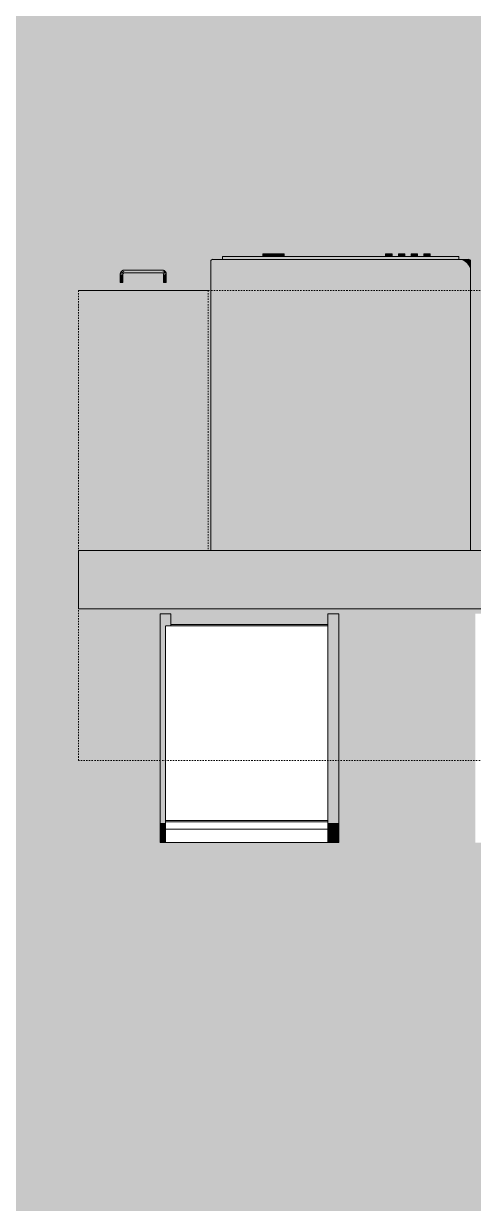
# Model space of a CAD drawing. Header units: inches. Extents: x -4218 to -1814, y 9706 to 12426.
# Drawn here: x -2758.4 to -2716.8, y 10194.9 to 10303.8 of the extents above; entities that cross this region are included whole.
import ezdxf

# ---------------------------------------------------------------- set-up
doc = ezdxf.new("R2010")
doc.units = ezdxf.units.IN
doc.header["$MEASUREMENT"] = 0
doc.linetypes.add('Dash', pattern=[0.25, 0.125, -0.125])
for name, color, linetype, lineweight in [('0-1', 7, 'Continuous', 5), ('0-2', 10, 'Continuous', 13), ('A-AREA-PATT-4', 41, 'Continuous', 9), ('A-WALL-1', 8, 'Continuous', 5), ('A-WALL-3', 10, 'Continuous', 13), ('I-FURN-1', 7, 'Continuous', 9), ('I-FURN-2', 9, 'Continuous', 9), ('Q-CASE', 31, 'Continuous', 9), ('Q-CASE-HDLN-1', 7, 'Dash', 9), ('Q-CASE-HDLN-2', 31, 'Continuous', 9), ('Q-SPCQ-1', 7, 'Continuous', 9), ('Q-SPCQ-2', 55, 'Continuous', 9)]:
    doc.layers.add(name, color=color, linetype=linetype, lineweight=lineweight)

# ---------------------------------------------------------------- blocks, each defined once
blk = doc.blocks.new('OD_CW_Countertop - OD_CW_Countertop-2487816-FLOOR PLAN - 3RD FLOOR')
at = {"layer": 'Q-CASE-HDLN-1'}
for p, q in [((0.74, -24), (0.74, 19.38)), ((0.74, 19.38), (97.09, 19.38)), ((109.34, -24), (0.74, -24))]:
    blk.add_line(p, q, dxfattribs=at)
blk = doc.blocks.new('Dishwasher_15404 - 34_ counter-1372825-FLOOR PLAN - 3RD FLOOR')
at = {"layer": 'Q-SPCQ-2'}
for points in [[(0.75, -24), (26.08, -23.96), (26.34, -23.86), (26.56, -23.69), (26.73, -23.46), (26.84, -23.21), (26.87, -22.91), (26.87, -0.15), (26.68, 0), (0, 0), (0, -24)], [(27.12, -22.91), (27.12, -1.09), (26.87, -1.09), (26.87, -22.91)], [(27.37, -5.81), (27.37, -4.82), (27.12, -4.86), (27.12, -5.81)], [(27.12, -6.79), (27.37, -6.76), (27.37, -5.81), (27.12, -5.81), (27.12, -6.76)], [(27.37, -16.74), (27.37, -16.15), (27.12, -16.15), (27.12, -16.74)], [(27.37, -17.92), (27.37, -17.33), (27.12, -17.33), (27.12, -17.92)], [(27.37, -19.1), (27.37, -18.51), (27.12, -18.51), (27.12, -19.1)], [(27.37, -20.28), (27.37, -19.69), (27.12, -19.69), (27.12, -20.28)], [(25.8, -24), (26.68, -24), (26.82, -23.94), (26.87, -23.71), (26.84, -23.21), (26.68, -23.53), (26.56, -23.69), (26.3, -23.87), (26.08, -23.96)]]:
    blk.add_hatch(color=256, dxfattribs=at).paths.add_polyline_path(points, flags=0)
at = {"layer": 'Q-SPCQ-1'}
for p, q in [((26.68, 0), (0, 0)), ((26.87, -22.93), (26.87, -0.2)), ((27.12, -1.09), (26.87, -1.09)), ((27.12, -1.09), (27.12, -22.91)), ((27.37, -4.82), (27.12, -4.82)), ((27.37, -4.82), (27.37, -5.81)), ((27.37, -5.81), (27.37, -6.79)), ((27.12, -6.79), (27.37, -6.79)), ((27.37, -16.15), (27.12, -16.15)), ((27.37, -16.15), (27.37, -16.74)), ((27.12, -16.74), (27.37, -16.74)), ((27.37, -17.33), (27.12, -17.33)), ((27.37, -17.33), (27.37, -17.92)), ((27.12, -17.92), (27.37, -17.92)), ((27.37, -18.51), (27.12, -18.51)), ((27.12, -19.1), (27.37, -19.1)), ((27.37, -18.51), (27.37, -19.1)), ((27.37, -19.69), (27.12, -19.69)), ((27.12, -20.28), (27.37, -20.28)), ((27.37, -19.69), (27.37, -20.28)), ((27.12, -22.91), (26.87, -22.91)), ((26.87, -23.8), (26.87, -22.93)), ((0, -24), (25.8, -24)), ((25.8, -24), (26.68, -24))]:
    blk.add_line(p, q, dxfattribs=at)
for centre, radius, start, end in [((26.68, -0.2), 0.197, 360, 90), ((26.68, -0.2), 0.197, 15, 90), ((25.8, -22.93), 1.07, 270, 0), ((26.68, -23.8), 0.197, 270, 0)]:
    blk.add_arc(centre, radius, start, end, dxfattribs=at)
blk = doc.blocks.new('Bar_Stool_6722_1_ - Bar_Stool_6722_1_-1372833-FLOOR PLAN - 3RD FLOOR')
at = {"layer": 'I-FURN-2'}
for points in [[(0, -0.6), (0, -0.98), (1, -0.98), (1, 0), (0, 0), (0, -0.46)], [(16, -0.94), (16, -0.98), (16.5, -0.98), (16.5, 0), (16, 0), (16, -0.62)], [(0, -1.78), (1, -1.78), (1, -0.98), (0, -0.98), (0, -1.4)], [(16, -1.3), (16, -1.78), (16.5, -1.78), (16.5, -0.98), (16, -0.98), (16, -1.24)], [(0, -16.36), (0, -17.72), (1, -17.72), (1, -1.78), (0, -1.78), (0, -2.03)], [(16, -17.72), (16.5, -17.72), (16.5, -1.78), (16, -1.78), (16, -17.63)], [(0, -18.76), (0, -19.21), (0.5, -19.21), (0.5, -17.72), (0, -17.72), (0, -18.73)], [(0.5, -19.21), (1, -19.21), (1, -17.72), (0.5, -17.72), (0.5, -19.13)], [(16, -18.71), (16, -19.21), (16.5, -19.21), (16.5, -17.72), (16, -17.72), (16, -18.44)], [(0, -19.89), (0, -21.13), (1, -21.13), (1, -19.21), (0, -19.24), (0, -19.69)], [(15.5, -21.13), (16.5, -21.13), (16.49, -19.21), (16, -19.24), (16, -19.99), (15.5, -19.99), (15.5, -20.14)], [(1, -20.06), (1, -20.14), (15.5, -20.14), (15.5, -19.99), (1, -19.99)]]:
    blk.add_hatch(color=256, dxfattribs=at).paths.add_polyline_path(points, flags=0)
at = {"layer": 'I-FURN-1'}
for p, q in [((1, 0), (0, 0)), ((0, 0), (0, -0.98)), ((1, -1.24), (1, 0)), ((16, 0), (1, 0)), ((16, 0), (16, -1.24)), ((0, -0.98), (1, -0.98)), ((0, -0.98), (0, -1.78)), ((16.5, 0), (16, 0)), ((16, -0.98), (16.5, -0.98)), ((16.5, -0.98), (16.5, 0)), ((16.5, -1.78), (16.5, -0.98)), ((0, -1.78), (1, -1.78)), ((0, -17.72), (0, -1.78)), ((1, -1.91), (1, -1.24)), ((16, -1.24), (1, -1.24)), ((1, -1.91), (16, -1.91)), ((1, -2.03), (1, -1.91)), ((1, -17.63), (1, -2.03)), ((1, -2.03), (16, -2.03)), ((16, -1.24), (16, -1.91)), ((16, -1.78), (16.5, -1.78)), ((16, -1.91), (16, -2.03)), ((16, -2.03), (16, -17.63)), ((16.5, -1.78), (16.5, -17.72)), ((0, -19.21), (0, -17.72)), ((1, -19.89), (1, -17.63)), ((16, -17.63), (16, -19.89)), ((16.5, -17.72), (16.5, -19.21)), ((0, -21.13), (0, -19.21)), ((16.5, -19.21), (16.5, -21.13)), ((1, -19.99), (1, -19.89)), ((1, -19.99), (1, -20.06)), ((1, -20), (16, -20)), ((1, -20.06), (1, -20.14)), ((15.5, -20.14), (1, -20.14)), ((1, -20.14), (1, -21.13)), ((15.5, -20.06), (15.5, -19.98)), ((15.5, -20.14), (15.5, -20.06)), ((15.5, -21.13), (15.5, -20.14)), ((16, -19.89), (16, -19.99)), ((0, -21.13), (1, -21.13)), ((15.5, -21.13), (16.5, -21.13))]:
    blk.add_line(p, q, dxfattribs=at)
blk = doc.blocks.new('Drawer_Base_Cabinet_3_drawer_12205 - 12_-V43-FLOOR PLAN - 3RD FLOOR')
at = {"layer": 'Q-CASE'}
for points in [[(-1.14, 25.5), (-1.38, 25.5), (-1.35, 24.75), (-1.14, 24.75)], [(-1.01, 25.81), (-1.29, 25.72), (-1.29, 25.5), (-1.23, 25.53), (-1.01, 25.75), (-1.01, 25.78)], [(2.49, 25.62), (2.49, 25.87), (-1.01, 25.84), (-1.01, 25.62), (0.19, 25.62)], [(2.8, 25.5), (2.74, 25.77), (2.49, 25.78), (2.52, 25.72), (2.74, 25.5), (2.77, 25.5)], [(2.86, 24.75), (2.83, 25.5), (2.62, 25.5), (2.65, 24.75), (2.85, 24.75)]]:
    blk.add_hatch(color=256, dxfattribs=at).paths.add_polyline_path(points, flags=0)
at = {"layer": 'Q-CASE-HDLN-1'}
for p, q in [((6.74, 24), (-5.26, 24)), ((-5.26, 24), (-5.26, 0)), ((6.74, 24), (6.74, 0)), ((6.74, 0), (-5.26, 0))]:
    blk.add_line(p, q, dxfattribs=at)
at = {"layer": 'Q-CASE-HDLN-2'}
for p, q in [((-1.39, 25.5), (-1.39, 24.75)), ((-1.39, 25.5), (-1.39, 24.75)), ((-1.39, 25.5), (-1.39, 24.75)), ((-1.14, 24.75), (-1.14, 25.5)), ((-1.14, 24.75), (-1.14, 25.5)), ((-1.14, 24.75), (-1.14, 25.5)), ((2.49, 25.87), (-1.01, 25.87)), ((-1.01, 25.62), (2.49, 25.62)), ((2.61, 25.5), (2.61, 24.75)), ((2.61, 25.5), (2.61, 24.75)), ((2.61, 25.5), (2.61, 24.75)), ((2.86, 24.75), (2.86, 25.5)), ((2.86, 24.75), (2.86, 25.5)), ((2.86, 24.75), (2.86, 25.5)), ((-1.39, 24.75), (-1.38, 24.75)), ((-1.38, 24.75), (-1.39, 24.75)), ((-1.39, 24.75), (-1.38, 24.75)), ((-1.38, 24.75), (-1.39, 24.75)), ((-1.39, 24.75), (-1.38, 24.75)), ((-1.14, 24.75), (-1.39, 24.75)), ((-1.14, 24.75), (-1.14, 24.75)), ((-1.14, 24.75), (-1.14, 24.75)), ((-1.14, 24.75), (-1.14, 24.75)), ((-1.14, 24.75), (-1.14, 24.75)), ((-1.14, 24.75), (-1.14, 24.75)), ((2.62, 24.75), (2.61, 24.75)), ((2.61, 24.75), (2.62, 24.75)), ((2.62, 24.75), (2.61, 24.75)), ((2.61, 24.75), (2.62, 24.75)), ((2.86, 24.75), (2.61, 24.75)), ((2.61, 24.75), (2.62, 24.75)), ((2.86, 24.75), (2.86, 24.75)), ((2.86, 24.75), (2.86, 24.75)), ((2.86, 24.75), (2.86, 24.75)), ((2.86, 24.75), (2.86, 24.75)), ((2.86, 24.75), (2.86, 24.75))]:
    blk.add_line(p, q, dxfattribs=at)
at = {"layer": 'Q-CASE-HDLN-2', "flags": 128}
for points in [[(-1.01, 25.87), (-1.03, 25.87), (-1.04, 25.87), (-1.06, 25.87), (-1.07, 25.87), (-1.09, 25.87), (-1.1, 25.86), (-1.12, 25.86), (-1.13, 25.86), (-1.14, 25.85), (-1.16, 25.85), (-1.17, 25.84), (-1.19, 25.83), (-1.2, 25.83), (-1.21, 25.82), (-1.22, 25.81), (-1.24, 25.8), (-1.25, 25.79), (-1.26, 25.78), (-1.27, 25.77), (-1.28, 25.76), (-1.29, 25.75), (-1.3, 25.74), (-1.31, 25.73), (-1.32, 25.72), (-1.33, 25.7), (-1.34, 25.69), (-1.34, 25.68), (-1.35, 25.66), (-1.36, 25.65), (-1.36, 25.64), (-1.37, 25.62), (-1.37, 25.61), (-1.38, 25.59), (-1.38, 25.58), (-1.38, 25.56), (-1.38, 25.55), (-1.39, 25.53), (-1.39, 25.52), (-1.39, 25.5), (-1.39, 25.5)], [(-1.29, 25.75), (-1.3, 25.74), (-1.31, 25.73), (-1.32, 25.72), (-1.33, 25.7), (-1.34, 25.69), (-1.34, 25.68), (-1.35, 25.66), (-1.36, 25.65), (-1.36, 25.64), (-1.37, 25.62), (-1.37, 25.61), (-1.38, 25.59), (-1.38, 25.58), (-1.38, 25.56), (-1.38, 25.55), (-1.39, 25.53), (-1.39, 25.52), (-1.39, 25.5), (-1.39, 25.5)], [(-1.29, 25.75), (-1.3, 25.74), (-1.31, 25.73), (-1.32, 25.72), (-1.33, 25.7), (-1.34, 25.69), (-1.34, 25.68), (-1.35, 25.66), (-1.36, 25.65), (-1.36, 25.64), (-1.37, 25.62), (-1.37, 25.61), (-1.38, 25.59), (-1.38, 25.58), (-1.38, 25.56), (-1.38, 25.55), (-1.39, 25.53), (-1.39, 25.52), (-1.39, 25.5), (-1.39, 25.5)], [(-1.01, 25.87), (-1.03, 25.87), (-1.04, 25.87), (-1.06, 25.87), (-1.07, 25.87), (-1.09, 25.87), (-1.1, 25.86), (-1.12, 25.86), (-1.13, 25.86), (-1.14, 25.85), (-1.16, 25.85), (-1.17, 25.84), (-1.19, 25.83), (-1.2, 25.83), (-1.21, 25.82), (-1.22, 25.81), (-1.24, 25.8), (-1.25, 25.79), (-1.26, 25.78), (-1.27, 25.77)], [(-1.01, 25.87), (-1.03, 25.87), (-1.04, 25.87), (-1.06, 25.87), (-1.07, 25.87), (-1.09, 25.87), (-1.1, 25.86), (-1.12, 25.86), (-1.13, 25.86), (-1.14, 25.85), (-1.16, 25.85), (-1.17, 25.84), (-1.19, 25.83), (-1.2, 25.83), (-1.21, 25.82), (-1.22, 25.81), (-1.24, 25.8), (-1.25, 25.79), (-1.26, 25.78), (-1.27, 25.77)], [(-1.14, 25.5), (-1.14, 25.5), (-1.14, 25.51), (-1.14, 25.51), (-1.14, 25.52), (-1.13, 25.52), (-1.13, 25.53), (-1.13, 25.53), (-1.13, 25.54), (-1.13, 25.54), (-1.13, 25.55), (-1.13, 25.55), (-1.12, 25.56), (-1.12, 25.56), (-1.12, 25.57), (-1.12, 25.57), (-1.11, 25.57), (-1.11, 25.58), (-1.11, 25.58), (-1.1, 25.59), (-1.1, 25.59), (-1.1, 25.59), (-1.09, 25.6), (-1.09, 25.6), (-1.08, 25.6), (-1.08, 25.61), (-1.08, 25.61), (-1.07, 25.61), (-1.07, 25.61), (-1.06, 25.61), (-1.06, 25.62), (-1.05, 25.62), (-1.05, 25.62), (-1.04, 25.62), (-1.04, 25.62), (-1.03, 25.62), (-1.03, 25.62), (-1.02, 25.62), (-1.02, 25.62), (-1.01, 25.62)], [(-1.14, 25.5), (-1.14, 25.5), (-1.14, 25.51), (-1.14, 25.51), (-1.14, 25.52), (-1.13, 25.52), (-1.13, 25.53), (-1.13, 25.53), (-1.13, 25.54), (-1.13, 25.54), (-1.13, 25.55), (-1.13, 25.55), (-1.12, 25.56), (-1.12, 25.56), (-1.12, 25.57), (-1.12, 25.57), (-1.11, 25.57), (-1.11, 25.58), (-1.11, 25.58), (-1.1, 25.59), (-1.1, 25.59), (-1.1, 25.59), (-1.09, 25.6), (-1.09, 25.6), (-1.08, 25.6), (-1.08, 25.61), (-1.08, 25.61), (-1.07, 25.61), (-1.07, 25.61), (-1.06, 25.61), (-1.06, 25.62), (-1.05, 25.62), (-1.05, 25.62), (-1.04, 25.62), (-1.04, 25.62), (-1.03, 25.62), (-1.03, 25.62), (-1.02, 25.62), (-1.02, 25.62), (-1.01, 25.62)], [(-1.14, 25.5), (-1.14, 25.5), (-1.14, 25.51), (-1.14, 25.51), (-1.14, 25.52), (-1.13, 25.52), (-1.13, 25.53), (-1.13, 25.53), (-1.13, 25.54), (-1.13, 25.54), (-1.13, 25.55), (-1.13, 25.55), (-1.12, 25.56), (-1.12, 25.56), (-1.12, 25.57), (-1.12, 25.57), (-1.11, 25.57), (-1.11, 25.58), (-1.11, 25.58), (-1.1, 25.59), (-1.1, 25.59), (-1.1, 25.59), (-1.09, 25.6), (-1.09, 25.6), (-1.08, 25.6), (-1.08, 25.61), (-1.08, 25.61), (-1.07, 25.61), (-1.07, 25.61), (-1.06, 25.61), (-1.06, 25.62), (-1.05, 25.62), (-1.05, 25.62), (-1.04, 25.62), (-1.04, 25.62), (-1.03, 25.62), (-1.03, 25.62), (-1.02, 25.62), (-1.02, 25.62), (-1.01, 25.62), (-1.01, 25.62)], [(2.74, 25.78), (2.73, 25.79), (2.71, 25.8), (2.7, 25.81), (2.69, 25.82), (2.68, 25.82), (2.66, 25.83), (2.65, 25.84), (2.64, 25.84), (2.62, 25.85), (2.61, 25.85), (2.6, 25.86), (2.58, 25.86), (2.57, 25.87), (2.55, 25.87), (2.54, 25.87), (2.52, 25.87), (2.51, 25.87), (2.49, 25.87), (2.49, 25.87)], [(2.74, 25.78), (2.73, 25.79), (2.71, 25.8), (2.7, 25.81), (2.69, 25.82), (2.68, 25.82), (2.66, 25.83), (2.65, 25.84), (2.64, 25.84), (2.62, 25.85), (2.61, 25.85), (2.6, 25.86), (2.58, 25.86), (2.57, 25.87), (2.55, 25.87), (2.54, 25.87), (2.52, 25.87), (2.51, 25.87), (2.49, 25.87), (2.49, 25.87)], [(2.86, 25.5), (2.86, 25.51), (2.86, 25.53), (2.86, 25.54), (2.86, 25.56), (2.86, 25.57), (2.85, 25.59), (2.85, 25.6), (2.84, 25.62), (2.84, 25.63), (2.83, 25.65), (2.83, 25.66), (2.82, 25.67), (2.81, 25.69), (2.81, 25.7), (2.8, 25.71), (2.79, 25.72), (2.78, 25.74), (2.77, 25.75), (2.76, 25.76), (2.75, 25.77), (2.74, 25.78), (2.73, 25.79), (2.71, 25.8), (2.7, 25.81), (2.69, 25.82), (2.68, 25.82), (2.66, 25.83), (2.65, 25.84), (2.64, 25.84), (2.62, 25.85), (2.61, 25.85), (2.6, 25.86), (2.58, 25.86), (2.57, 25.87), (2.55, 25.87), (2.54, 25.87), (2.52, 25.87), (2.51, 25.87), (2.49, 25.87), (2.49, 25.87)], [(2.49, 25.62), (2.49, 25.62), (2.5, 25.62), (2.5, 25.62), (2.51, 25.62), (2.51, 25.62), (2.52, 25.62), (2.52, 25.62), (2.53, 25.62), (2.53, 25.62), (2.54, 25.62), (2.54, 25.61), (2.55, 25.61), (2.55, 25.61), (2.55, 25.61), (2.56, 25.6), (2.56, 25.6), (2.57, 25.6), (2.57, 25.59), (2.57, 25.59), (2.58, 25.59), (2.58, 25.58), (2.58, 25.58), (2.59, 25.58), (2.59, 25.57), (2.59, 25.57), (2.6, 25.56), (2.6, 25.56), (2.6, 25.55), (2.6, 25.55), (2.6, 25.55), (2.61, 25.54), (2.61, 25.54), (2.61, 25.53), (2.61, 25.53), (2.61, 25.52), (2.61, 25.52), (2.61, 25.51), (2.61, 25.51), (2.61, 25.5), (2.61, 25.5)], [(2.49, 25.62), (2.49, 25.62), (2.5, 25.62), (2.5, 25.62), (2.51, 25.62), (2.51, 25.62), (2.52, 25.62), (2.52, 25.62), (2.53, 25.62), (2.53, 25.62), (2.54, 25.62), (2.54, 25.61), (2.55, 25.61), (2.55, 25.61), (2.55, 25.61), (2.56, 25.6), (2.56, 25.6), (2.57, 25.6), (2.57, 25.59), (2.57, 25.59), (2.58, 25.59), (2.58, 25.58), (2.58, 25.58), (2.59, 25.58), (2.59, 25.57), (2.59, 25.57), (2.6, 25.56), (2.6, 25.56), (2.6, 25.55), (2.6, 25.55), (2.6, 25.55), (2.61, 25.54), (2.61, 25.54), (2.61, 25.53), (2.61, 25.53), (2.61, 25.52), (2.61, 25.52), (2.61, 25.51), (2.61, 25.51), (2.61, 25.5), (2.61, 25.5)], [(2.49, 25.62), (2.49, 25.62), (2.5, 25.62), (2.5, 25.62), (2.51, 25.62), (2.51, 25.62), (2.52, 25.62), (2.52, 25.62), (2.53, 25.62), (2.53, 25.62), (2.54, 25.62), (2.54, 25.61), (2.55, 25.61), (2.55, 25.61), (2.55, 25.61), (2.56, 25.6), (2.56, 25.6), (2.57, 25.6), (2.57, 25.59), (2.57, 25.59), (2.58, 25.59), (2.58, 25.58), (2.58, 25.58), (2.59, 25.58), (2.59, 25.57), (2.59, 25.57), (2.6, 25.56), (2.6, 25.56), (2.6, 25.55), (2.6, 25.55), (2.6, 25.55), (2.61, 25.54), (2.61, 25.54), (2.61, 25.53), (2.61, 25.53), (2.61, 25.52), (2.61, 25.52), (2.61, 25.51), (2.61, 25.51), (2.61, 25.5), (2.61, 25.5)], [(2.86, 25.5), (2.86, 25.51), (2.86, 25.53), (2.86, 25.54), (2.86, 25.56), (2.86, 25.57), (2.85, 25.59), (2.85, 25.6), (2.84, 25.62), (2.84, 25.63), (2.83, 25.65), (2.83, 25.66), (2.82, 25.67), (2.81, 25.69), (2.81, 25.7), (2.8, 25.71), (2.79, 25.72), (2.78, 25.74), (2.77, 25.75), (2.76, 25.76)], [(2.86, 25.5), (2.86, 25.51), (2.86, 25.53), (2.86, 25.54), (2.86, 25.56), (2.86, 25.57), (2.85, 25.59), (2.85, 25.6), (2.84, 25.62), (2.84, 25.63), (2.83, 25.65), (2.83, 25.66), (2.82, 25.67), (2.81, 25.69), (2.81, 25.7), (2.8, 25.71), (2.79, 25.72), (2.78, 25.74), (2.77, 25.75), (2.76, 25.76)]]:
    blk.add_lwpolyline(points, dxfattribs=at)
blk = doc.blocks.new('CTR - 1st Phase - Unit Layouts_rvt-1-FLOOR PLAN - 3RD FLOOR')
at = {"layer": 'A-WALL-1'}
h = blk.add_hatch(color=256, dxfattribs=at)
h.paths.add_polyline_path([(-2682.95, 10249.79), (-2656.95, 10249.79), (-2656.95, 10255.16), (-2753.3, 10255.16), (-2753.3, 10249.79), (-2687.55, 10249.79)], flags=0)
h.paths.add_polyline_path([(-2657.7, 10254.3), (-2659.2, 10254.3), (-2659.2, 10254.79), (-2657.7, 10254.79)], flags=0)
at = {"layer": 'A-WALL-3'}
for p, q in [((-2753.3, 10255.16), (-2656.95, 10255.16)), ((-2753.3, 10255.16), (-2753.3, 10249.79)), ((-2656.95, 10249.79), (-2753.3, 10249.79))]:
    blk.add_line(p, q, dxfattribs=at)
at = {"layer": '0-2'}
for name, p, rotation in [('Dishwasher_15404 - 34_ counter-1372825-FLOOR PLAN - 3RD FLOOR', (-2741.07, 10255.16), 89.99999999997961), ('Bar_Stool_6722_1_ - Bar_Stool_6722_1_-1372833-FLOOR PLAN - 3RD FLOOR', (-2729.25, 10228.2), 180)]:
    blk.add_blockref(name, p, dxfattribs=dict(at, rotation=rotation))
for name, p in [('Drawer_Base_Cabinet_3_drawer_12205 - 12_-V43-FLOOR PLAN - 3RD FLOOR', (-2748.04, 10255.16)), ('OD_CW_Countertop - OD_CW_Countertop-2487816-FLOOR PLAN - 3RD FLOOR', (-2754.04, 10259.79))]:
    blk.add_blockref(name, p, dxfattribs=at)

msp = doc.modelspace()

# ---------------------------------------------------------------- hatches: boundary and pattern name
at = {"layer": 'A-AREA-PATT-4'}
h = msp.add_hatch(color=256, dxfattribs=at)
h.paths.add_polyline_path([(-2745.178, 10280.21755), (-2745.21035, 10279.9144), (-2745.41948, 10279.9144), (-2745.38713, 10280.6644), (-2745.36124, 10280.69903), (-2745.54874, 10280.8519), (-2745.54874, 10280.7894), (-2749.04874, 10280.82601), (-2749.08337, 10280.8519), (-2749.23624, 10280.6644), (-2749.178, 10280.6644), (-2749.21035, 10279.9144), (-2749.41948, 10279.9144), (-2749.38713, 10280.6644), (-2749.36124, 10280.6644), (-2749.3139, 10280.92956), (-2749.04874, 10281.00278), (-2749.04874, 10281.0394), (-2745.54874, 10281.00278), (-2745.54874, 10280.9769), (-2745.28086, 10280.9144), (-2745.21035, 10280.6644), (-2745.178, 10280.6644), (-2745.178, 10280.36074)], flags=0)
h.paths.add_polyline_path([(-2752.93624, 9986.1894), (-2714.91124, 9986.1894), (-2714.91124, 9989.0644), (-2645.54874, 9989.0644), (-2645.54874, 10013.5894), (-2644.69874, 10013.5894), (-2644.69874, 10245.5394), (-2656.94874, 10245.5394), (-2656.94874, 10249.7894), (-2753.29874, 10249.7894), (-2753.29874, 10255.1644), (-2741.07374, 10255.1644), (-2741.07374, 10281.84255), (-2740.87689, 10282.0394), (-2739.98079, 10282.0394), (-2739.98079, 10282.2894), (-2736.24969, 10282.2894), (-2736.21616, 10282.5394), (-2734.28119, 10282.5394), (-2734.28119, 10282.2894), (-2724.9237, 10282.2894), (-2724.9237, 10282.5394), (-2724.33315, 10282.5394), (-2724.33315, 10282.2894), (-2723.7426, 10282.2894), (-2723.7426, 10282.5394), (-2723.15205, 10282.5394), (-2723.15205, 10282.2894), (-2722.5615, 10282.2894), (-2722.5615, 10282.5394), (-2721.97095, 10282.5394), (-2721.97095, 10282.2894), (-2721.38039, 10282.2894), (-2721.38039, 10282.5394), (-2720.78984, 10282.5394), (-2720.78984, 10282.2894), (-2718.16667, 10282.2894), (-2718.14559, 10282.0394), (-2717.21734, 10282.01734), (-2717.13139, 10281.98174), (-2717.07374, 10281.84255), (-2717.07374, 10255.1644), (-2715.19874, 10255.1644), (-2715.19874, 10279.1644), (-2714.44874, 10279.1644), (-2714.44874, 10279.6644), (-2700.57374, 10279.6644), (-2700.57374, 10280.1644), (-2700.07374, 10280.1644), (-2700.07374, 10279.6644), (-2699.07374, 10279.6644), (-2699.07374, 10279.1644), (-2698.32374, 10279.1644), (-2698.32374, 10279.6644), (-2697.32374, 10279.6644), (-2697.32374, 10280.1644), (-2696.82374, 10280.1644), (-2696.82374, 10279.6644), (-2682.94874, 10279.6644), (-2682.94874, 10279.1644), (-2682.19874, 10279.1644), (-2682.19874, 10255.1644), (-2656.94874, 10255.1644), (-2656.94874, 10256.0394), (-2644.69874, 10256.0394), (-2644.74177, 10257.5394), (-2656.94874, 10257.5394), (-2656.94874, 10268.0394), (-2644.69874, 10268.0394), (-2644.69874, 10269.5394), (-2656.94874, 10269.5394), (-2656.94874, 10281.2894), (-2668.69874, 10281.2894), (-2668.72247, 10280.6644), (-2669.24181, 10280.6644), (-2669.29106, 10280.88078), (-2669.36411, 10281.04662), (-2669.40172, 10281.32891), (-2669.44874, 10281.4144), (-2669.44874, 10289.41866), (-2670.19874, 10289.45101), (-2670.19874, 10289.4769), (-2670.4639, 10289.52423), (-2670.53713, 10289.7894), (-2670.57374, 10289.7894), (-2670.53713, 10293.2894), (-2670.51124, 10293.2894), (-2670.44874, 10293.55727), (-2670.19874, 10293.62778), (-2670.19874, 10293.66014), (-2669.44874, 10293.66014), (-2669.44874, 10301.5394), (-2669.3749, 10301.71867), (-2669.33743, 10301.99443), (-2669.25428, 10302.17844), (-2669.24181, 10302.2894), (-2668.69874, 10302.2894), (-2668.69874, 10301.7894), (-2656.94874, 10301.7894), (-2656.94874, 10304.0394), (-2644.69874, 10304.0394), (-2644.69874, 10304.7894), (-2669.07374, 10304.7894), (-2669.07374, 10334.7894), (-2645.07374, 10334.7894), (-2645.07374, 10334.67129), (-2644.69874, 10334.67129), (-2644.69874, 10335.5394), (-2656.94874, 10335.5394), (-2656.94874, 10346.0394), (-2644.69874, 10346.0394), (-2644.69874, 10347.5394), (-2656.94874, 10347.5394), (-2656.94874, 10358.0394), (-2644.69874, 10358.0394), (-2644.69874, 10372.7894), (-2659.44874, 10372.7894), (-2659.44874, 10360.5394), (-2672.94874, 10360.5394), (-2672.94874, 10372.7894), (-2674.94874, 10372.7894), (-2674.94874, 10360.5394), (-2688.44874, 10360.5394), (-2688.44874, 10372.7894), (-2731.92374, 10372.7894), (-2731.92374, 10354.7894), (-2743.19874, 10354.7894), (-2743.19874, 10356.7269), (-2743.82374, 10356.7269), (-2743.82374, 10358.7894), (-2778.57374, 10358.7894), (-2778.57374, 10356.7269), (-2779.19874, 10356.7269), (-2779.19874, 10354.7894), (-2799.14874, 10354.7894), (-2799.14874, 10332.0394), (-2813.83079, 10332.0394), (-2813.83079, 10336.7894), (-2803.89874, 10336.7894), (-2803.89874, 10354.7894), (-2805.89874, 10354.7894), (-2805.89874, 10372.7894), (-2864.51285, 10372.7894), (-2864.51285, 10336.7894), (-2849.83079, 10336.7894), (-2849.83079, 10332.0394), (-2864.51285, 10332.0394), (-2864.51285, 10319.1394), (-2869.26285, 10319.1394), (-2869.26285, 10372.7894), (-2905.26285, 10372.7894), (-2905.26285, 10336.7894), (-2910.01285, 10336.7894), (-2910.01285, 10372.7894), (-2932.52374, 10372.7894), (-2932.52374, 10325.29453), (-2924.79752, 10325.29453), (-2923.8331, 10325.16756), (-2922.9344, 10324.79531), (-2922.16268, 10324.20314), (-2921.57051, 10323.43141), (-2921.19826, 10322.53272), (-2921.07129, 10321.492), (-2921.07129, 10320.17997), (-2918.04752, 10320.52768), (-2917.04752, 10321.71944), (-2916.04752, 10322.2862), (-2915.04752, 10322.55415), (-2914.04371, 10322.73115), (-2913.04752, 10322.8183), (-2911.05513, 10322.64399), (-2909.04752, 10322.10606), (-2907.04752, 10321.37811), (-2905.04752, 10320.4455), (-2903.04752, 10319.05807), (-2902.04752, 10318.05807), (-2901.54752, 10317.19204), (-2901.04752, 10315.8183), (-2901.04752, 10314.8183), (-2901.54752, 10313.44457), (-2902.04752, 10312.57854), (-2903.04752, 10311.57854), (-2905.22376, 10310.10892), (-2907.04752, 10309.25849), (-2909.04752, 10308.53055), (-2911.05513, 10307.99262), (-2913.04752, 10307.8183), (-2914.53799, 10307.99262), (-2915.04752, 10308.08246), (-2916.04752, 10308.35041), (-2917.04752, 10308.91717), (-2918.04752, 10310.10892), (-2921.07129, 10310.45664), (-2921.07129, 10309.0683), (-2921.19826, 10308.10389), (-2921.57051, 10307.20519), (-2922.16268, 10306.43347), (-2922.9344, 10305.8413), (-2923.92551, 10305.45688), (-2924.79752, 10305.34208), (-2932.52374, 10305.34208), (-2932.52374, 10247.7394), (-2904.77374, 10247.7394), (-2904.77374, 10242.9894), (-2932.52374, 10242.9894), (-2932.52374, 9989.0644), (-2868.32374, 9989.0644), (-2868.32374, 10021.3394), (-2861.56124, 10021.3394), (-2861.56124, 10016.5894), (-2863.57374, 10016.5894), (-2863.57374, 9989.0644), (-2863.06124, 9989.0644), (-2863.06124, 10011.3769), (-2835.18624, 10011.3769), (-2835.18624, 9989.0644), (-2830.17754, 9989.0644), (-2830.17754, 10016.5894), (-2831.56124, 10016.5894), (-2831.56124, 10021.3394), (-2826.43624, 10021.3394), (-2826.43624, 10016.5894), (-2825.42754, 10016.5894), (-2825.42754, 9989.0644), (-2805.87374, 9989.0644), (-2805.87374, 10016.5894), (-2806.43624, 10016.5894), (-2806.43624, 10021.3394), (-2805.87374, 10021.3394), (-2805.87374, 10175.2394), (-2801.12374, 10175.2394), (-2801.12374, 9989.0644), (-2752.93624, 9989.0644), (-2752.93624, 9988.4394)], flags=0)
h.paths.add_polyline_path([(-2687.55476, 10013.58637), (-2706.14874, 10013.58637), (-2706.14874, 10048.58637), (-2700.14874, 10048.58637), (-2700.14874, 10049.58637), (-2664.14874, 10049.58637), (-2664.14874, 10048.58637), (-2658.14874, 10048.58637), (-2658.14874, 10013.58637)], flags=0)
h.paths.add_polyline_path([(-2920.70727, 10026.1144), (-2930.58624, 10026.1144), (-2930.58624, 10044.1144), (-2912.58624, 10044.1144), (-2912.58624, 10026.1144)], flags=0)
h.paths.add_polyline_path([(-2923.92551, 10048.1144), (-2931.08624, 10048.1144), (-2931.08624, 10126.1144), (-2851.08624, 10126.1144), (-2851.08624, 10048.1144), (-2912.85039, 10048.1144)], flags=0)
h.paths.add_polyline_path([(-2722.36457, 10058.58637), (-2745.47374, 10058.60658), (-2745.47374, 10142.58637), (-2710.47374, 10142.58637), (-2710.47374, 10136.58637), (-2709.47374, 10136.58637), (-2709.47374, 10064.58637), (-2710.47374, 10064.58637), (-2710.47374, 10058.58637), (-2721.32201, 10058.58637)], flags=0)
h.paths.add_polyline_path([(-2658.14874, 10061.0761), (-2661.19874, 10061.0761), (-2661.19874, 10079.0761), (-2657.19874, 10079.0761), (-2657.19874, 10115.0761), (-2661.19874, 10115.0761), (-2661.19874, 10133.0761), (-2645.07374, 10133.0761), (-2645.07374, 10061.0761), (-2657.19874, 10061.0761)], flags=0)
h.paths.add_polyline_path([(-2923.92551, 10128.04623), (-2930.58624, 10128.04623), (-2930.58624, 10146.04623), (-2912.58624, 10146.04623), (-2912.58624, 10128.04623), (-2912.97357, 10128.04623)], flags=0)
h.paths.add_polyline_path([(-2664.14874, 10151.58637), (-2700.14874, 10151.58637), (-2700.14874, 10152.58637), (-2706.14874, 10152.58637), (-2706.14874, 10187.58637), (-2658.14874, 10187.58637), (-2658.14874, 10152.58637), (-2664.14874, 10152.58637)], flags=0)
h.paths.add_polyline_path([(-2805.87374, 10211.2394), (-2805.87374, 10214.2394), (-2812.63624, 10214.2394), (-2812.63624, 10213.4894), (-2815.13624, 10213.4894), (-2815.13624, 10214.2394), (-2815.38624, 10214.2394), (-2815.38624, 10216.2394), (-2837.38624, 10216.2394), (-2837.38624, 10217.6144), (-2857.38624, 10217.6144), (-2857.38624, 10214.2394), (-2857.63624, 10214.2394), (-2857.63624, 10213.4894), (-2860.13624, 10213.4894), (-2860.13624, 10214.2394), (-2869.26285, 10214.2394), (-2869.26285, 10242.9894), (-2870.77374, 10242.9894), (-2870.77374, 10247.7394), (-2869.26285, 10247.7394), (-2869.26285, 10287.1394), (-2864.51285, 10287.1394), (-2864.51285, 10276.4894), (-2860.13624, 10276.4894), (-2860.13624, 10277.2394), (-2857.63624, 10277.2394), (-2857.63624, 10276.4894), (-2857.38624, 10276.4894), (-2857.38624, 10273.1144), (-2837.38624, 10273.1144), (-2837.38624, 10274.4894), (-2815.38624, 10274.4894), (-2815.38624, 10276.4894), (-2815.13624, 10276.4894), (-2815.13624, 10277.2394), (-2812.63624, 10277.2394), (-2812.63624, 10276.4894), (-2801.12374, 10276.4894), (-2801.12374, 10211.2394), (-2805.24874, 10211.2394)], flags=0)
h.paths.add_polyline_path([(-2815.38624, 10217.6144), (-2815.38624, 10218.9894), (-2815.13624, 10218.9894), (-2815.13624, 10219.7394), (-2812.63624, 10219.7394), (-2812.63624, 10218.9894), (-2805.87374, 10218.9894), (-2805.87374, 10242.9894), (-2864.51285, 10242.9894), (-2864.51285, 10218.9894), (-2860.13624, 10218.9894), (-2860.13624, 10219.7394), (-2857.63624, 10219.7394), (-2857.63624, 10218.9894), (-2835.38624, 10218.9894), (-2835.38624, 10217.6144)], flags=0)
h.paths.add_polyline_path([(-2670.00756, 10228.19991), (-2686.50756, 10228.19991), (-2686.50756, 10249.33282), (-2685.50756, 10249.33282), (-2685.50756, 10248.33533), (-2671.00756, 10248.33533), (-2671.00756, 10249.33282), (-2670.00756, 10249.33282), (-2670.00756, 10228.50304)], flags=0)
h.paths.add_polyline_path([(-2716.12887, 10228.19991), (-2716.62887, 10228.19991), (-2716.62887, 10249.33282), (-2715.62887, 10249.33282), (-2715.62887, 10248.33533), (-2701.12887, 10248.33533), (-2701.12887, 10249.33282), (-2700.12887, 10249.33282), (-2700.12887, 10228.19991), (-2715.62887, 10228.19991)], flags=0)
h.paths.add_polyline_path([(-2730.25019, 10228.19991), (-2745.75019, 10228.19991), (-2745.75019, 10249.33282), (-2744.75019, 10249.33282), (-2744.75019, 10248.33533), (-2730.25019, 10248.33533), (-2730.25019, 10249.33282), (-2729.25019, 10249.33282), (-2729.25019, 10228.19991)], flags=0)
h.paths.add_polyline_path([(-2805.87374, 10247.7394), (-2805.87374, 10271.7394), (-2812.63624, 10271.7394), (-2812.63624, 10270.9894), (-2815.13624, 10270.9894), (-2815.13624, 10271.7394), (-2815.38624, 10271.7394), (-2815.38624, 10273.1144), (-2835.38624, 10273.1144), (-2835.38624, 10271.7394), (-2857.63624, 10271.7394), (-2857.63624, 10270.9894), (-2860.13624, 10270.9894), (-2860.13624, 10271.7394), (-2864.51285, 10271.7394), (-2864.51285, 10247.7394), (-2841.55813, 10247.7394)], flags=0)
h.paths.add_polyline_path([(-2659.19799, 10258.7894), (-2659.19799, 10259.27784), (-2657.69874, 10259.27784), (-2657.69874, 10258.7894), (-2658.69919, 10258.7894)], flags=0)
h.paths.add_polyline_path([(-2923.92551, 10261.89688), (-2927.14874, 10261.89688), (-2927.79578, 10261.98206), (-2928.39874, 10262.23181), (-2928.9165, 10262.62911), (-2929.3138, 10263.14688), (-2929.56355, 10263.74983), (-2929.64874, 10264.39688), (-2929.64874, 10279.08192), (-2929.56355, 10279.72896), (-2929.3138, 10280.33192), (-2928.9165, 10280.84968), (-2928.39874, 10281.24698), (-2927.79578, 10281.49673), (-2927.14874, 10281.58192), (-2915.8259, 10281.58192), (-2914.92004, 10281.46266), (-2914.0759, 10281.113), (-2913.35103, 10280.55679), (-2912.79481, 10279.83192), (-2912.44516, 10278.98778), (-2912.3259, 10278.08192), (-2912.3259, 10265.21775), (-2912.43906, 10264.35824), (-2912.77081, 10263.55731), (-2913.29856, 10262.86954), (-2913.98634, 10262.34179), (-2914.78727, 10262.01003), (-2915.64677, 10261.89688)], flags=0)
h.paths.add_polyline_path([(-2644.69874, 10286.0394), (-2644.69874, 10287.5394), (-2646.69874, 10287.5394), (-2646.69874, 10286.0394), (-2645.07374, 10286.0394)], flags=0)
h.paths.add_polyline_path([(-2670.19874, 10289.5394), (-2670.19874, 10289.66014), (-2669.44874, 10289.66014), (-2669.44874, 10293.41866), (-2670.19874, 10293.45101), (-2670.23337, 10293.4769), (-2670.38624, 10293.2894), (-2670.32374, 10293.2894), (-2670.36035, 10289.7894), (-2670.38624, 10289.75477), (-2670.2269, 10289.57175)], flags=0)
h.paths.add_polyline_path([(-2744.94874, 10318.7894), (-2744.94874, 10354.7894), (-2743.19874, 10354.7894), (-2743.19874, 10318.7894)], flags=0)
h.paths.add_polyline_path([(-2887.51285, 10333.1644), (-2887.51285, 10333.48999), (-2886.01285, 10333.48999), (-2886.01285, 10333.1644)], flags=0)
h.paths.add_polyline_path([(-2904.27887, 10333.1644), (-2905.77887, 10333.1644), (-2905.77887, 10333.34147), (-2907.01285, 10333.34147), (-2907.01285, 10333.59147), (-2931.01285, 10333.61277), (-2931.01285, 10334.84147), (-2907.01285, 10334.84147), (-2907.01285, 10335.09147), (-2889.01285, 10335.09147), (-2889.01285, 10334.84147), (-2886.01285, 10334.82017), (-2886.01285, 10333.59147), (-2889.01285, 10333.59147), (-2889.01285, 10333.34147), (-2904.27887, 10333.34147)], flags=0)
h.paths.add_polyline_path([(-2928.01285, 10336.7894), (-2929.82374, 10336.7894), (-2929.82374, 10341.5394), (-2928.01285, 10341.5394), (-2928.01285, 10337.4144)], flags=0)
h.paths.add_polyline_path([(-2708.94874, 10340.7894), (-2729.94874, 10340.7894), (-2729.94874, 10370.7894), (-2694.19874, 10370.7894), (-2694.19874, 10340.7894)], flags=0)
h.paths.add_polyline_path([(-2657.69874, 10344.30095), (-2659.19799, 10344.30095), (-2659.19799, 10344.7894), (-2657.69874, 10344.7894)], flags=0)
h.paths.add_polyline_path([(-2819.33079, 10346.0394), (-2844.33079, 10346.0394), (-2844.33079, 10372.0394), (-2819.33079, 10372.0394), (-2819.33079, 10349.68085)], flags=0)
h.paths.add_polyline_path([(-2673.19874, 10346.9144), (-2676.69874, 10346.95101), (-2676.69874, 10346.9769), (-2676.97196, 10347.0694), (-2677.03713, 10347.2894), (-2677.06948, 10347.2894), (-2677.03713, 10348.0394), (-2676.828, 10348.0394), (-2676.86035, 10347.2894), (-2676.91512, 10347.26013), (-2676.69874, 10347.12778), (-2676.69874, 10347.1644), (-2673.19874, 10347.12778), (-2673.17034, 10347.07201), (-2673.03713, 10347.2894), (-2673.06948, 10347.2894), (-2673.03713, 10348.0394), (-2672.828, 10348.0394), (-2672.86035, 10347.2894), (-2672.88624, 10347.2894), (-2672.94874, 10347.02152), (-2673.19874, 10346.95101), (-2673.19874, 10346.91866)], flags=0)
h.paths.add_polyline_path([(-2658.69919, 10348.7894), (-2659.19799, 10348.7894), (-2659.19799, 10349.27784), (-2657.69874, 10349.27784), (-2657.69874, 10348.7894)], flags=0)
h.paths.add_polyline_path([(-2671.69874, 10358.29014), (-2671.69874, 10359.7894), (-2671.21029, 10359.7894), (-2671.21029, 10358.29014)], flags=0)
h.paths.add_polyline_path([(-2676.19874, 10358.29014), (-2676.68718, 10358.29014), (-2676.68718, 10359.7894), (-2676.19874, 10359.7894), (-2676.19874, 10358.78895)], flags=0)

# ---------------------------------------------------------------- block references
at = {"layer": '0-1'}
msp.add_blockref('CTR - 1st Phase - Unit Layouts_rvt-1-FLOOR PLAN - 3RD FLOOR', (0, 0), dxfattribs=at)

doc.saveas('drawing.dxf')
